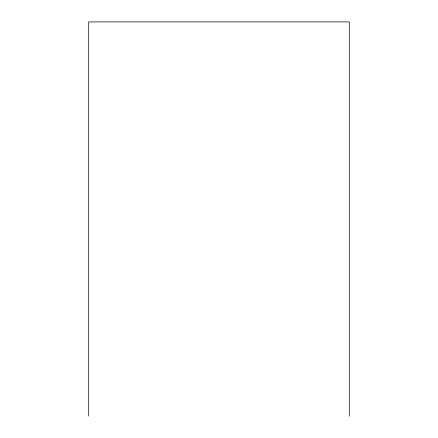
<?xml version="1.0" encoding="UTF-8"?>
<svg xmlns="http://www.w3.org/2000/svg" width="438" height="438" viewBox="0 0 438 438"><rect width="100%" height="100%" fill="white"/><g stroke="black" fill="none" stroke-linecap="round" stroke-linejoin="round"><path stroke-width="0.66" d="M349.316 416.1L349.316 21.9L88.684 21.9L88.684 416.1"/></g></svg>
